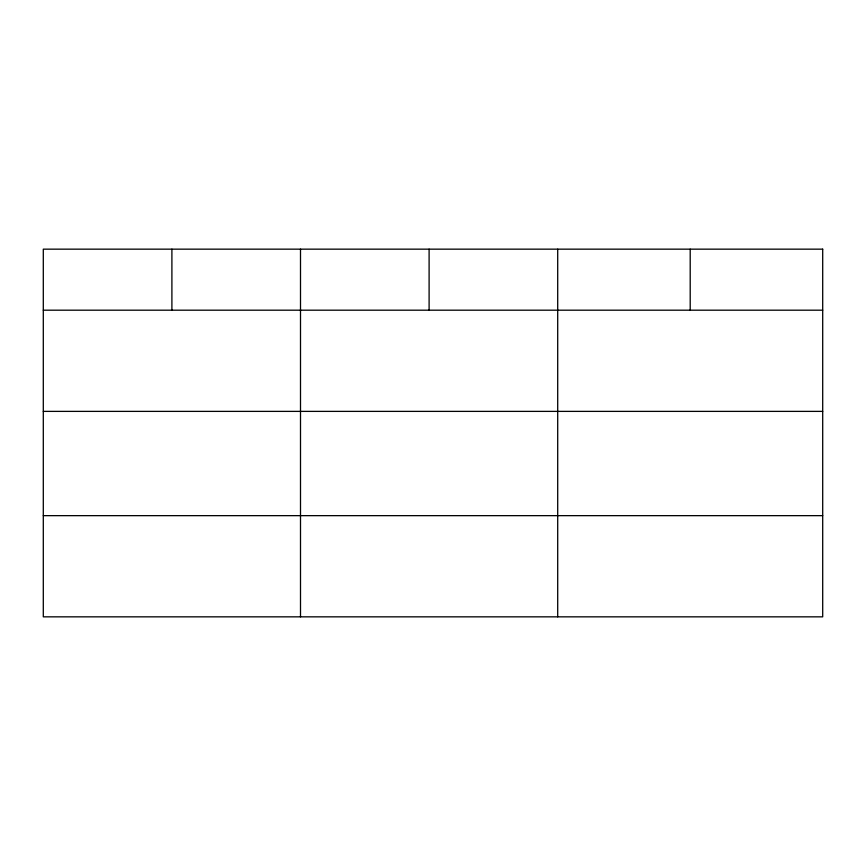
<?xml version="1.0" encoding="UTF-8"?>
<svg xmlns="http://www.w3.org/2000/svg" width="866" height="866" viewBox="0 0 866 866"><rect width="100%" height="100%" fill="white"/><g stroke="black" fill="none" stroke-linecap="round" stroke-linejoin="round"><path stroke-width="1.3" d="M43.3 310.19L822.7 310.19M43.3 411.382L822.7 411.382M43.3 515.649L822.7 515.649M690.202 249.159L690.202 310.19M557.704 249.159L557.704 616.841M429.103 249.159L429.103 310.19M300.502 249.159L300.502 616.841M171.901 249.159L171.901 310.19M822.7 249.159L43.3 249.159L43.3 616.841L822.7 616.841L822.7 249.159"/></g></svg>
